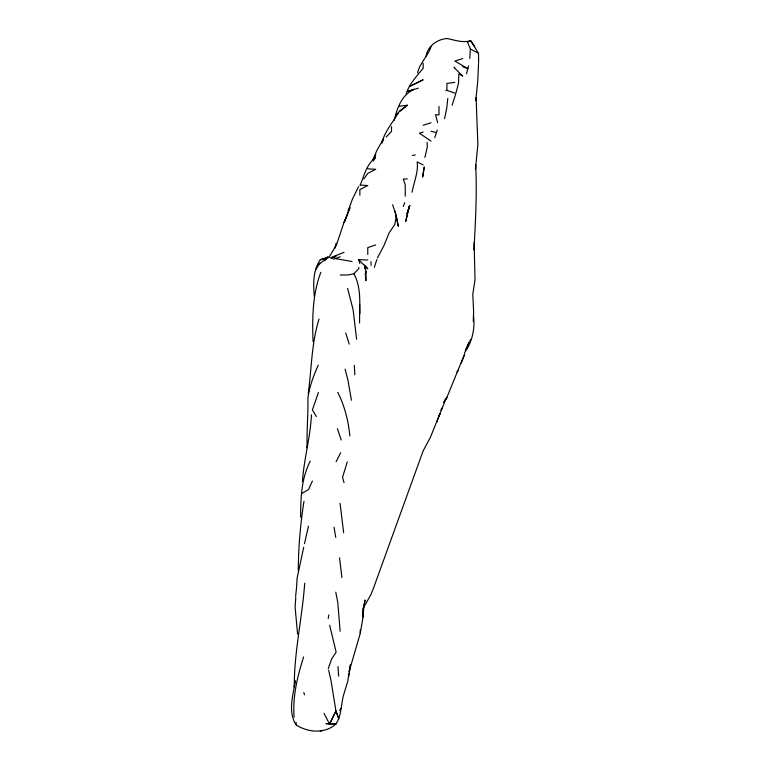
<?xml version="1.0" encoding="UTF-8"?>
<svg xmlns="http://www.w3.org/2000/svg" width="770" height="770" viewBox="0 0 770 770"><rect width="100%" height="100%" fill="white"/><g stroke="black" fill="none" stroke-linecap="round" stroke-linejoin="round"><path stroke-width="1.16" d="M300.637 517.103C300.666 498.094 301.311 478.391 310.281 461.153M363.055 617.097L363.19 608.04L363.055 617.097L360.254 633.306L360.177 630.004M367.781 260.01L358.599 259.654L367.781 268.797L364.682 265.275L366.048 271.627L365.885 280.665L365.327 273.562M478.555 63.477L477.737 81.235L475.773 100.649M359.6 323.034C359.301 306.527 362.054 288.856 353.882 273.735L358.839 268.653L358.791 267.44M296.565 725.253C308.52 732.597 325.286 733.964 336.134 723.8L338.742 718.814L340.234 713.569L343.016 696.898L347.751 681.354L348.829 673.769M473.261 321.379L473.627 312.023L472.79 294.236L475.023 279.731L474.137 242.666M308.241 393.576C311.609 368.772 311.484 343.074 319.05 319.04M475.465 169.342L477.862 144.317L476.091 97.617M296.565 587.423L297.066 578.414L303.707 547.172M311.484 414.77C310.339 437.264 303.967 459.074 302.398 481.568M469.796 58.404L470.326 48.962L478.526 53.332L470.643 40.685C462.789 43.139 454.637 40.011 446.908 38.5C437.139 39.347 427.533 46.142 426.051 56.258M392.652 204.762L396.29 215.995L394.885 224.32L389.1 232.915L384.018 245.457L377.444 257.911M295.786 597.433L295.093 606.972L297.576 634.114M422.701 174.877L422.538 177.052L424.289 166.907L422.788 176.474M473.916 249.932C475.562 221.519 477.063 193.145 475.687 164.655M307.509 444.473L307.163 447.774C306.508 431.354 308.308 415.001 307.865 398.591C309.328 386.906 313.438 375.837 318.27 365.173M295.603 596.423L296.546 587.828M363.103 613.392L365.019 599.965L363.825 605.798M296.257 725.071L296.055 722.318M348.723 676.512L350.504 664.674L349.099 671.69L360.168 633.7M294.592 684.982L294.265 687.023C294.101 651.969 302.235 617.915 304.718 583.14M294.92 682.942L295.247 680.901M373.257 160.93L375.067 158.062L375.693 154.279M303.977 501.337C300.367 524.255 298.413 547.383 298.288 570.56M405.27 196.167L405.203 184.598L403.259 179.054L407.34 178.929M295.208 681.065C293.216 695.377 287.72 710.931 295.747 724.426M328.213 618.445L328.829 614.903M304.477 543.659L308.491 526.141M326.307 257.825L328.213 256.949L320.301 259.731C312.764 270.482 313.294 284.12 314.324 296.585M407.494 213.155L405.723 221.442L409.698 205.465L407.051 213.406L409.698 205.465L407.811 212.058M394.23 120.303C396.983 108.214 401.873 94.566 414.173 89.272L407.34 91.553L418.254 88.165M468.584 65.864L466.495 73.795M334.719 248.594L336.124 243.224M343.959 222.424L336.423 245.053M424.934 157.398L427.321 146.887L427.09 142.412M365.317 274.053L366.048 271.627M455.676 93.969L458.535 83.189L458.862 73.862L462.731 76.105L454.011 67.519L454.82 67.26M348.088 210.903L352.362 199.305L358.55 186.59M434.742 137.695L437.312 130.043M347.299 461.817L342.534 477.333L344.046 482.617M344.209 222.472L349.994 207.544L344.286 222.241M374.364 267.296L376.819 259.577M303.621 656.868C297.47 676.281 292.475 696.658 294.111 717.178M455.465 94.845L452.067 105.192M417.561 72.957C419.756 63.121 427.793 56.162 431.084 46.806M445.233 399.582L444.088 402.171L446.908 397.349L464.811 353.661M372.555 160.237L377.069 150.083L383.604 138.744L381.958 143.105M328.213 668.803L331.62 658.976L336.134 652.103L329.675 625.23M436.715 422.075L439.949 413.702L430.305 437.543L423.182 450.787L373.046 589.377L371.073 594.315L363.844 607.174M412.037 192.259C413.837 182.298 418.553 172.037 417.196 161.873L423.163 164.934M444.588 118.638L446.764 108.089L447.784 98.531M381.862 142.402C385.173 130.631 393.672 121.419 399.428 111.034L407.34 105.221L399.428 106.202M318.414 392.498L312.389 409.948L316.364 416.541M360.37 184.723C364.2 175.348 366.539 164.491 375.067 158.062M403.297 206.437L404.77 202.616M461.201 363.122L464.137 355.673M439.622 414.616L438.996 416.214L444.742 401.796M466.803 348.079L469.209 341.986L465.34 350.311M343.988 222.347L347.145 215.032M406.127 93.767C409.438 83.776 416.743 76.22 423.173 68.203L423.173 63.227M312.389 481.058L308.529 489.566L301.599 493.57M324.045 713.357L329.541 724.127L336.134 723.8L325.931 723.579L329.541 724.127L335.932 711.076L331.09 680.872L328.665 670.333M336.124 461.702L340.696 452.722M329.541 724.127L335.932 711.076L338.742 718.814L336.134 711.201M469.902 341.072L470.643 339.628M328.636 257.863L336.124 245.476M320.849 272.311C312.495 294.073 312.129 318.424 313.072 341.543M443.895 402.46L446.908 397.349L445.493 399.736M339.666 710.469L340.85 708.467M319.107 264.177L327.009 258.229L320.301 259.731M315.652 269.943L319.723 263.157M464.503 352.718C472.308 341.716 475.234 328.655 473.444 315.363M440.806 409.948L442.009 408.119M363.854 178.996L367.781 173.375L375.693 169.313L367.781 168.823M386.117 137.031L391.516 131.449L391.516 126.713M456.88 371.977L458.256 370.553M324.574 260.741L327.009 258.229M334.488 257.488L336.124 255.861L332.168 258.508M395.539 115.057L398.263 112.786M400.082 111.275L407.34 105.221M320.301 731.5L322.284 730.287M467.708 42.032L470.643 40.685L474.647 46.47M331.379 257.382L344.046 252.329M333.68 259.144L340.234 256.728M375.693 244.908L367.781 247.613L367.781 254.475M423.163 125.289L431.075 122.767M462.731 58.559L454.82 61.071L467.891 68.645L462.731 66.769M423.163 132.017L419.39 133.191L431.084 141.151M412.402 155.501L415.251 154.876M353.882 273.735L347.838 275.006L340.225 274.996M454.82 82.371L446.908 83.439L446.908 90.388L454.82 93.083M445.849 90.504L446.908 90.388M359.869 185.07L367.781 185.541L359.869 189.593L359.869 195.214M336.124 258.739L351.957 261.463M431.075 131.266L436.32 132.555M330.292 257.729L332.236 258.364M337.77 392.353C344.633 405.944 348.367 420.757 349.83 435.868M467.284 41.59L470.239 48.548M337.404 428.688L341.226 440.036M358.599 259.654L359.869 263.504M345.711 332.977L349.233 344.151M303.852 692.557L304.477 694.8M347.645 288.413L353.132 309.858L356.606 339.272M345.095 369.177L347.905 379.928L351.428 400.236M335.778 592.207L337.789 602.506L340.138 631.275M395.048 211.201L398.302 226.293L396.29 215.995M334.016 527.238L335.739 537.364M340.08 503.33L343.641 532.801M437.61 122.671L435.57 114.711L438.996 114.855L438.996 106.424M339.522 557.827L341.918 577.481M364.682 265.275L364.961 268.826M337.972 666.57L338.656 676.108M354.335 365.365L354.845 374.798M370.986 261.646L371.073 265.39M359.628 304.468L359.831 313.727M478.526 53.332L478.603 62.514M415.251 83.641L409.399 86.519L423.173 79.791L415.251 83.641"/></g></svg>
